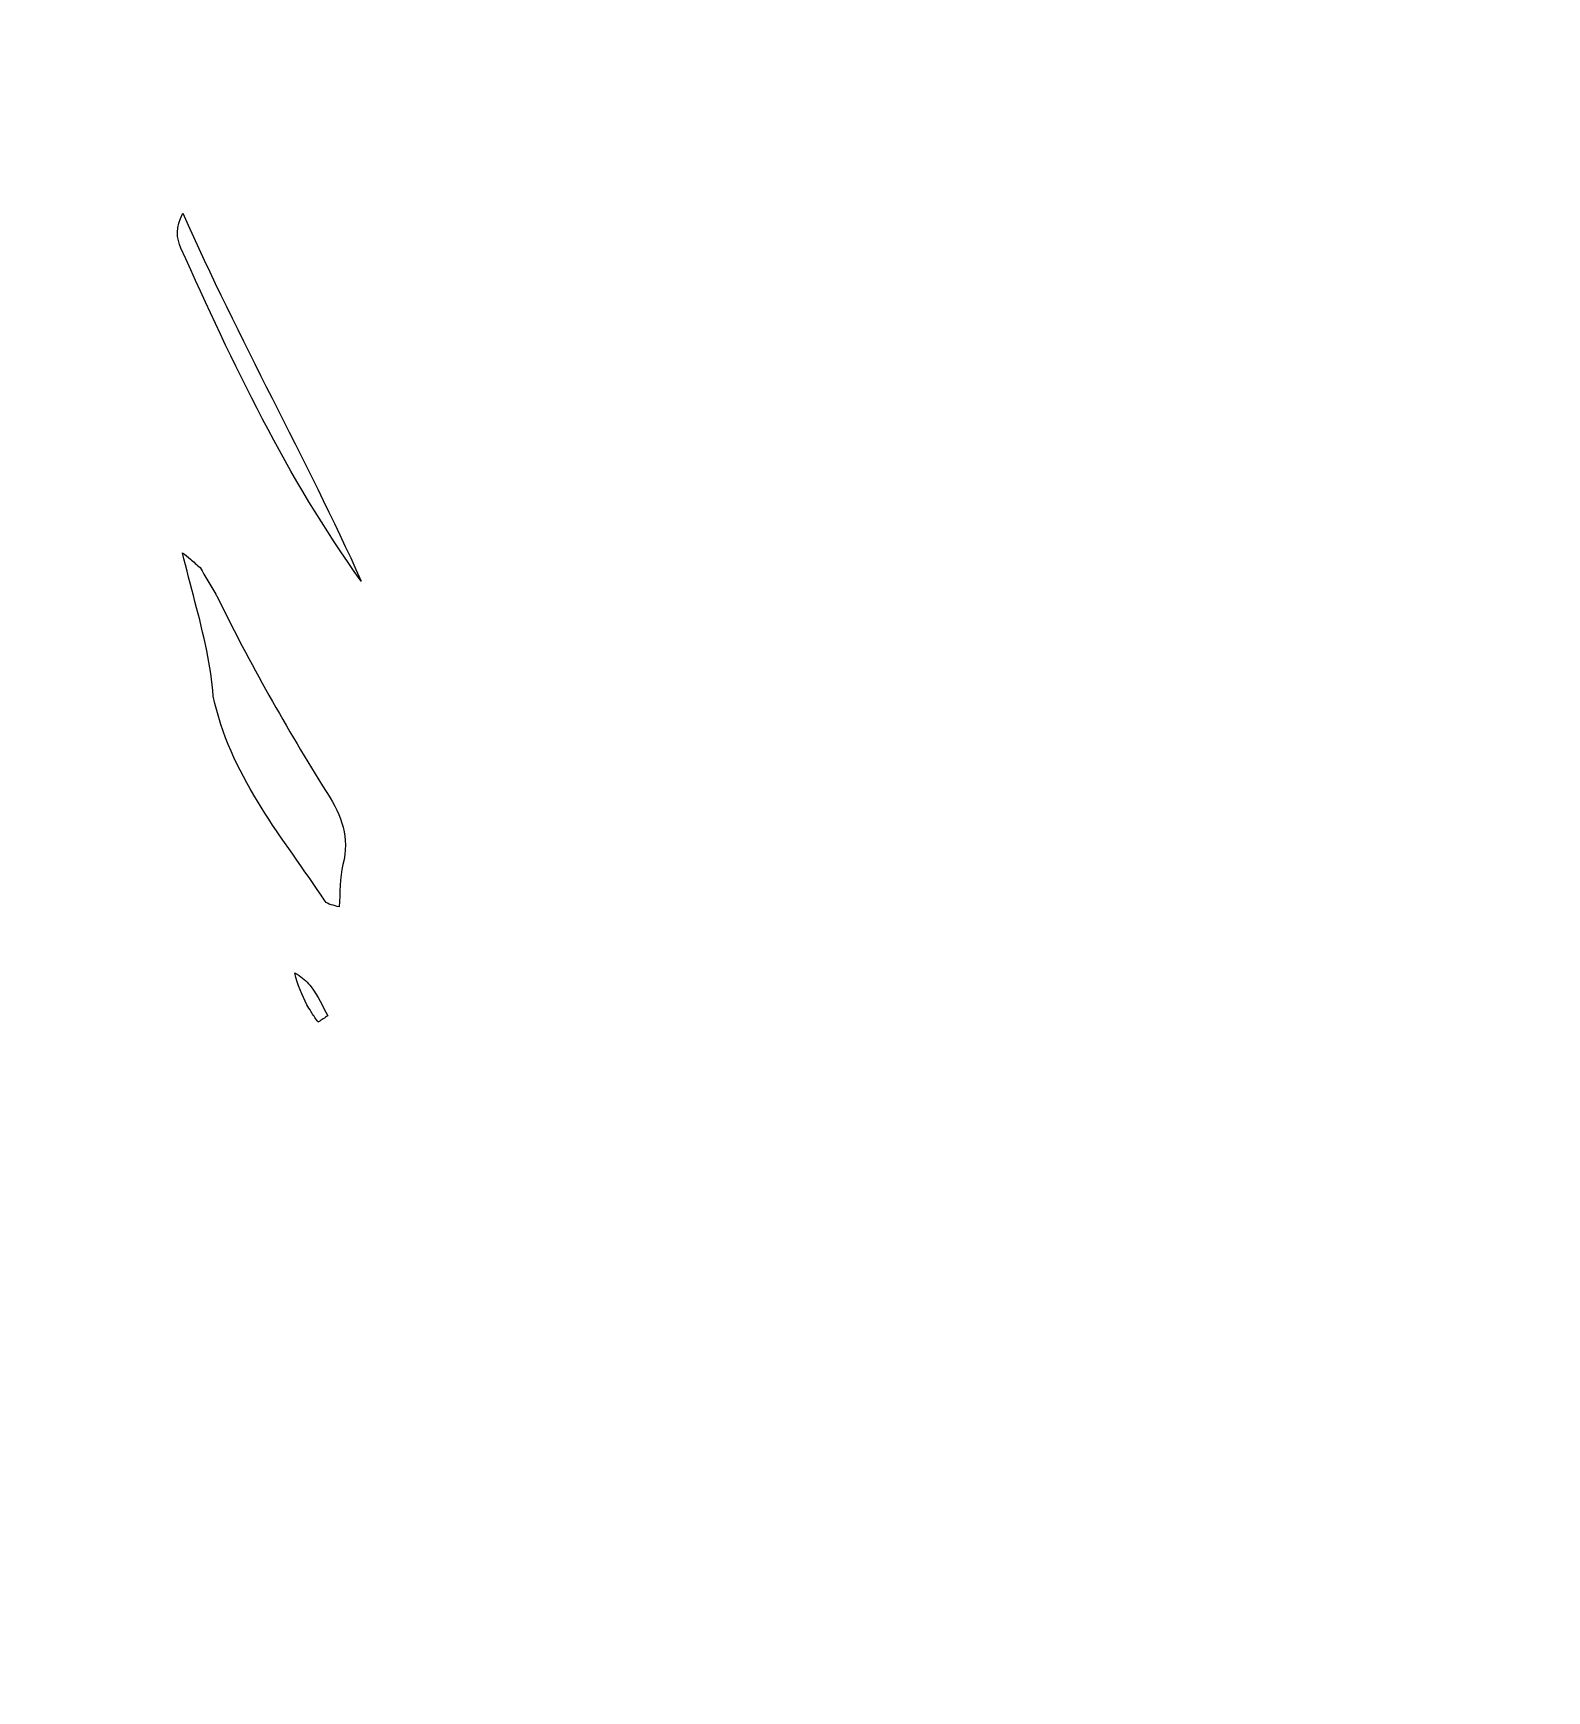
# Model space of a CAD drawing. Header units: centimetres. Extents: x -5.1 to 5.1, y -7 to 7.5.
# Drawn here: x -3.549 to -2.724, y 4.148 to 5.052 of the extents above; entities that cross this region are included whole.
import ezdxf

# ---------------------------------------------------------------- set-up
doc = ezdxf.new("R2010")
doc.units = ezdxf.units.CM
doc.header["$MEASUREMENT"] = 0
doc.layers.add('layer 1', color=7, linetype='Continuous')

msp = doc.modelspace()

# ---------------------------------------------------------------- linework, layer by layer
at = {"layer": 'layer 1', "color": 7}
msp.add_open_spline([(-5.12596, -6.96446), (-5.12596, -6.96446), (5.12594, -6.96446), (5.12594, -6.96446), (5.12594, -6.96446), (5.12594, -6.96446), (5.12594, 7.53467), (5.12594, 7.53467), (5.12594, 7.53467), (5.12594, 7.53467), (-5.12596, 7.53467), (-5.12596, 7.53467), (-5.12596, 7.53467), (-5.12596, 7.53467), (-5.12596, -6.96446), (-5.12596, -6.96446)], degree=3, knots=[0, 0, 0, 0, 0.2, 0.2, 0.2, 0.2, 0.4, 0.4, 0.4, 0.4, 0.6, 0.6, 0.6, 0.6, 1, 1, 1, 1], dxfattribs=at)
at = {"layer": 'layer 1', "color": 17}
for points, knots in [([(-3.37036, 4.75293), (-3.40074, 4.82031), (-3.43725, 4.88459), (-3.46755, 4.95352), (-3.46755, 4.95352), (-3.47168, 4.94576), (-3.47105, 4.93987), (-3.46865, 4.93447), (-3.46865, 4.93447), (-3.44032, 4.87157), (-3.411, 4.8092), (-3.37036, 4.75293)], [0, 0, 0, 0, 0.25, 0.25, 0.25, 0.25, 0.5, 0.5, 0.5, 0.5, 1, 1, 1, 1]), ([(-3.38874, 4.63711), (-3.38895, 4.63747), (-3.38917, 4.63778), (-3.38941, 4.63814), (-3.38941, 4.63814), (-3.41111, 4.67267), (-3.43115, 4.70813), (-3.44907, 4.74482), (-3.44907, 4.74482), (-3.44924, 4.74514), (-3.44949, 4.74552), (-3.4497, 4.74588), (-3.4497, 4.74588), (-3.45252, 4.75071), (-3.45538, 4.75554), (-3.45824, 4.76038), (-3.45824, 4.76038), (-3.45997, 4.76186), (-3.46173, 4.76334), (-3.46346, 4.76482), (-3.46346, 4.76482), (-3.46491, 4.76602), (-3.46639, 4.76722), (-3.4678, 4.76842), (-3.4678, 4.76842), (-3.4636, 4.7506), (-3.45827, 4.73293), (-3.45461, 4.71494), (-3.45461, 4.71494), (-3.45295, 4.70672), (-3.45168, 4.6985), (-3.45101, 4.6901), (-3.45101, 4.6901), (-3.44219, 4.64809), (-3.41534, 4.61588), (-3.39223, 4.58166), (-3.39223, 4.58166), (-3.39153, 4.58056), (-3.39082, 4.57951), (-3.39008, 4.57841), (-3.39008, 4.57841), (-3.38878, 4.57651), (-3.385, 4.57626), (-3.38239, 4.57524), (-3.38239, 4.57524), (-3.38176, 4.58303), (-3.38225, 4.59108), (-3.38035, 4.59849), (-3.38035, 4.59849), (-3.37661, 4.61309), (-3.38102, 4.62484), (-3.38874, 4.63711)], [0, 0, 0, 0, 0.071429, 0.071429, 0.071429, 0.071429, 0.142857, 0.142857, 0.142857, 0.142857, 0.214286, 0.214286, 0.214286, 0.214286, 0.285714, 0.285714, 0.285714, 0.285714, 0.357143, 0.357143, 0.357143, 0.357143, 0.428571, 0.428571, 0.428571, 0.428571, 0.5, 0.5, 0.5, 0.5, 0.571429, 0.571429, 0.571429, 0.571429, 0.642857, 0.642857, 0.642857, 0.642857, 0.714286, 0.714286, 0.714286, 0.714286, 0.785714, 0.785714, 0.785714, 0.785714, 0.857143, 0.857143, 0.857143, 0.857143, 1, 1, 1, 1]), ([(-3.39996, 4.52193), (-3.39925, 4.52063), (-3.39848, 4.51939), (-3.3977, 4.51816), (-3.3977, 4.51816), (-3.39664, 4.51643), (-3.39555, 4.51481), (-3.39435, 4.51318), (-3.39435, 4.51318), (-3.39417, 4.51297), (-3.394, 4.51273), (-3.39386, 4.51251), (-3.39386, 4.51251), (-3.39379, 4.51255), (-3.39372, 4.51262), (-3.39361, 4.51262), (-3.39361, 4.51262), (-3.39195, 4.51375), (-3.39026, 4.51481), (-3.38864, 4.5159), (-3.38864, 4.5159), (-3.39153, 4.52112), (-3.39379, 4.52684), (-3.39774, 4.53178), (-3.39774, 4.53178), (-3.3995, 4.534), (-3.40158, 4.53608), (-3.40419, 4.53784), (-3.40419, 4.53784), (-3.40497, 4.53837), (-3.40575, 4.53887), (-3.40659, 4.53929), (-3.40659, 4.53929), (-3.40493, 4.53266), (-3.40271, 4.52705), (-3.39996, 4.52193)], [0, 0, 0, 0, 0.1, 0.1, 0.1, 0.1, 0.2, 0.2, 0.2, 0.2, 0.3, 0.3, 0.3, 0.3, 0.4, 0.4, 0.4, 0.4, 0.5, 0.5, 0.5, 0.5, 0.6, 0.6, 0.6, 0.6, 0.7, 0.7, 0.7, 0.7, 0.8, 0.8, 0.8, 0.8, 1, 1, 1, 1])]:
    msp.add_open_spline(points, degree=3, knots=knots, dxfattribs=at)

doc.saveas('drawing.dxf')
